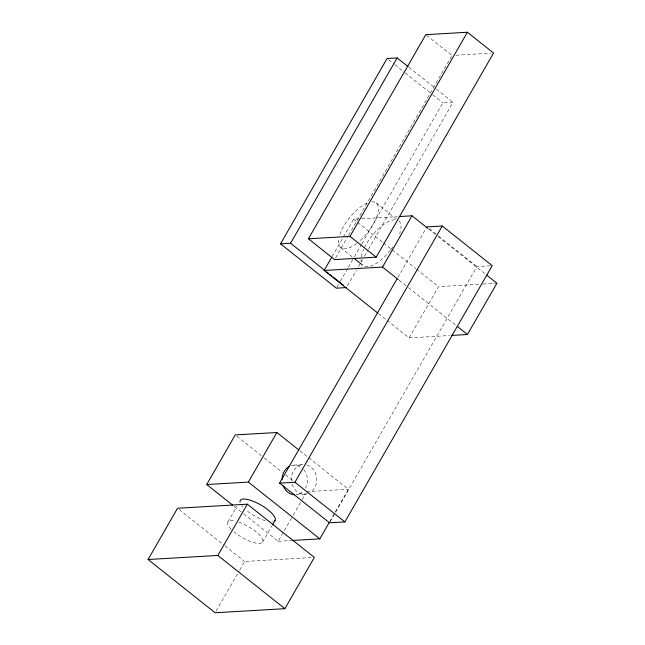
<?xml version="1.0" encoding="UTF-8"?>
<svg xmlns="http://www.w3.org/2000/svg" width="645" height="645" viewBox="0 0 645 645"><rect width="100%" height="100%" fill="white"/><g stroke="black" fill="none" stroke-linecap="round" stroke-linejoin="round"><path stroke-width="0.48" stroke-dasharray="3.23 2.42" d="M332.143 256.565L353.629 219.203L360.555 218.8M335.602 257.847L348.139 236.038M348.639 235.167L451.476 56.341M336.851 287.307L339.859 282.083M340.358 281.212L347.857 268.167M348.356 267.296L353.863 257.726M354.363 256.855L361.369 244.673M361.869 243.81L442.905 102.869L452.992 102.281L368.448 249.309M347.437 285.848L356.443 270.19M358.443 266.708L362.442 259.75M364.441 256.267L367.948 250.179M227.927 521.926L236.868 506.373M397.86 277.447L426.426 227.766M216.107 611.009L239.093 571.043M239.593 570.172L244.584 561.481L312.357 557.53M262.579 542.139L272.013 525.731M243.625 513.847L278.18 541.284L292.693 516.056M293.193 515.186L301.699 500.391M302.199 499.52L305.698 493.433M387.048 320.42L409.067 337.907L438.544 286.646L482.081 284.106M329.829 521.458L334.836 512.751M335.336 511.88L348.348 489.257L299.651 450.589M330.03 521.926L335.037 513.21M335.537 512.34L476.873 266.554L490.305 265.772M455.934 55.236L490.587 53.212M361.539 218.744L397.167 216.664M483.073 284.05L495.932 283.3M409.067 337.907L449.638 335.537M293.894 465.134L303.182 464.585A14.827 12.698 86.7 0 0 291.459 481.178M306.697 491.692L348.348 489.257M304.9 494.191L296.539 494.683A14.827 12.698 86.7 0 0 303.037 491.345M278.18 541.284L291.072 540.534M426.571 35.29L451.976 55.462M408.946 67.306L435.681 88.542M436.472 89.163L452.992 102.281M388.637 59.767L394.143 64.145M394.925 64.766L404.367 72.264M405.157 72.885L431.892 94.13M432.682 94.751L442.905 102.869M429.272 228.757L437.858 235.57M438.632 236.191L476.873 266.554M428.522 228.911L437.165 235.78M437.955 236.409L485.129 273.875M376.148 202.893L396.393 218.969M353.629 219.203L356.774 221.703M357.556 222.332L382.719 242.31M383.501 242.931L391.37 249.18M392.152 249.8L415.743 268.538M416.525 269.159L438.544 286.646M399.045 280.172L407.688 287.041M408.478 287.67L456.442 325.757M340.745 247.736L352.428 257.016M378.405 313.551L386.266 319.799M236.804 436.181L263.507 457.386M264.289 458.006L282.357 472.358M285.493 474.849L293.354 481.089M234.2 506.357L242.843 513.218M179.133 509.502L224.081 545.202M224.871 545.823L244.584 561.481M398.731 220.824A28.565 11.723 -51.5 0 1 399.65 233.95M392.757 247.116A28.565 11.723 -51.5 0 1 390.749 249.841M390.33 250.381A28.565 11.723 -51.5 0 1 363.329 265.675M361.192 261.765A28.565 11.723 -51.5 0 1 361.031 259.516M361.281 256.928A28.565 11.723 -51.5 0 1 363.635 249.373M364.377 247.736A28.565 11.723 -51.5 0 1 396.353 219.824M371.786 201.812A28.565 11.723 -51.5 0 1 377.325 215.253A28.565 11.723 -51.5 0 1 359.563 241.117M356.709 243.439A28.565 11.723 -51.5 0 1 338.706 238.997M339.826 234.611A28.565 11.723 -51.5 0 1 367.045 203.094M291.217 465.625A14.827 12.698 86.7 0 1 301.658 467.641M303.771 469.689A14.827 12.698 86.7 0 1 305.416 488.217M307.576 493.699A14.827 12.698 86.7 0 1 292.12 484.266M306.786 464.981A14.827 12.698 86.7 0 1 316.622 477.606A14.827 12.698 86.7 0 1 310.084 492.546M238.819 522.144A20.059 6.297 29.9 0 1 260.419 535.971A20.059 6.297 29.9 0 1 256.718 543.227A20.059 6.297 29.9 0 1 233.893 531.803M231.273 529.384A20.059 6.297 29.9 0 1 235.473 521.168M272.682 521.749A20.059 6.297 29.9 0 1 271.98 521.821M265.264 520.709A20.059 6.297 29.9 0 1 246.309 510.211M242.955 507.01A20.059 6.297 29.9 0 1 241.714 505.495"/><path stroke-width="0.97" d="M346.438 287.589L336.351 288.178L280.511 243.826L387.065 58.518L397.143 57.937L408.156 66.677M280.511 243.826L290.589 243.238L397.143 57.937M308.423 238.803L425.797 34.677L467.383 32.25L493.562 53.035L376.188 257.161L334.594 259.588L308.423 238.803L350.009 236.376L376.188 257.161M148.076 559.513L177.552 508.252L247.317 504.18L314.349 557.409L284.864 608.678L215.108 612.75L148.076 559.513L217.841 555.45L284.864 608.678M377.615 312.93L324.153 270.473L331.643 257.436M232.627 505.116L206.714 484.532L235.232 434.932L276.874 432.505L298.869 449.968M350.009 236.376L467.383 32.25M206.714 484.532L248.357 482.097L276.874 432.505M324.153 270.473L382.533 267.062L412.01 215.801L427.732 228.29M217.841 555.45L247.317 504.18M426.934 226.895L442.276 226L492.224 265.659L344.882 521.902L329.531 522.797L279.583 483.137L396.86 279.188M279.583 483.137L294.934 482.242L442.276 226M272.512 524.861L274.996 520.547M292.064 540.478L319.823 538.857L329.329 522.321M451.613 335.424L467.448 334.505L496.924 283.236L486.701 275.125M399.142 216.551L412.01 215.801M382.533 267.062L398.255 279.551M457.224 326.386L467.448 334.505M353.984 258.25L362.546 265.055M290.589 243.238L324.411 270.094M326.773 271.972L328.345 273.222M329.918 274.472L331.49 275.721M333.062 276.971L343.285 285.09M294.934 482.242L344.882 521.902M248.357 482.097L319.823 538.857M294.7 494.747A14.827 12.698 86.7 0 1 283.179 485.79M282.05 479.606A14.827 12.698 86.7 0 1 289.516 466.319M240.061 502.221A20.059 6.297 29.9 0 1 259.911 504.471A20.059 6.297 29.9 0 1 274.319 521.192"/></g></svg>
